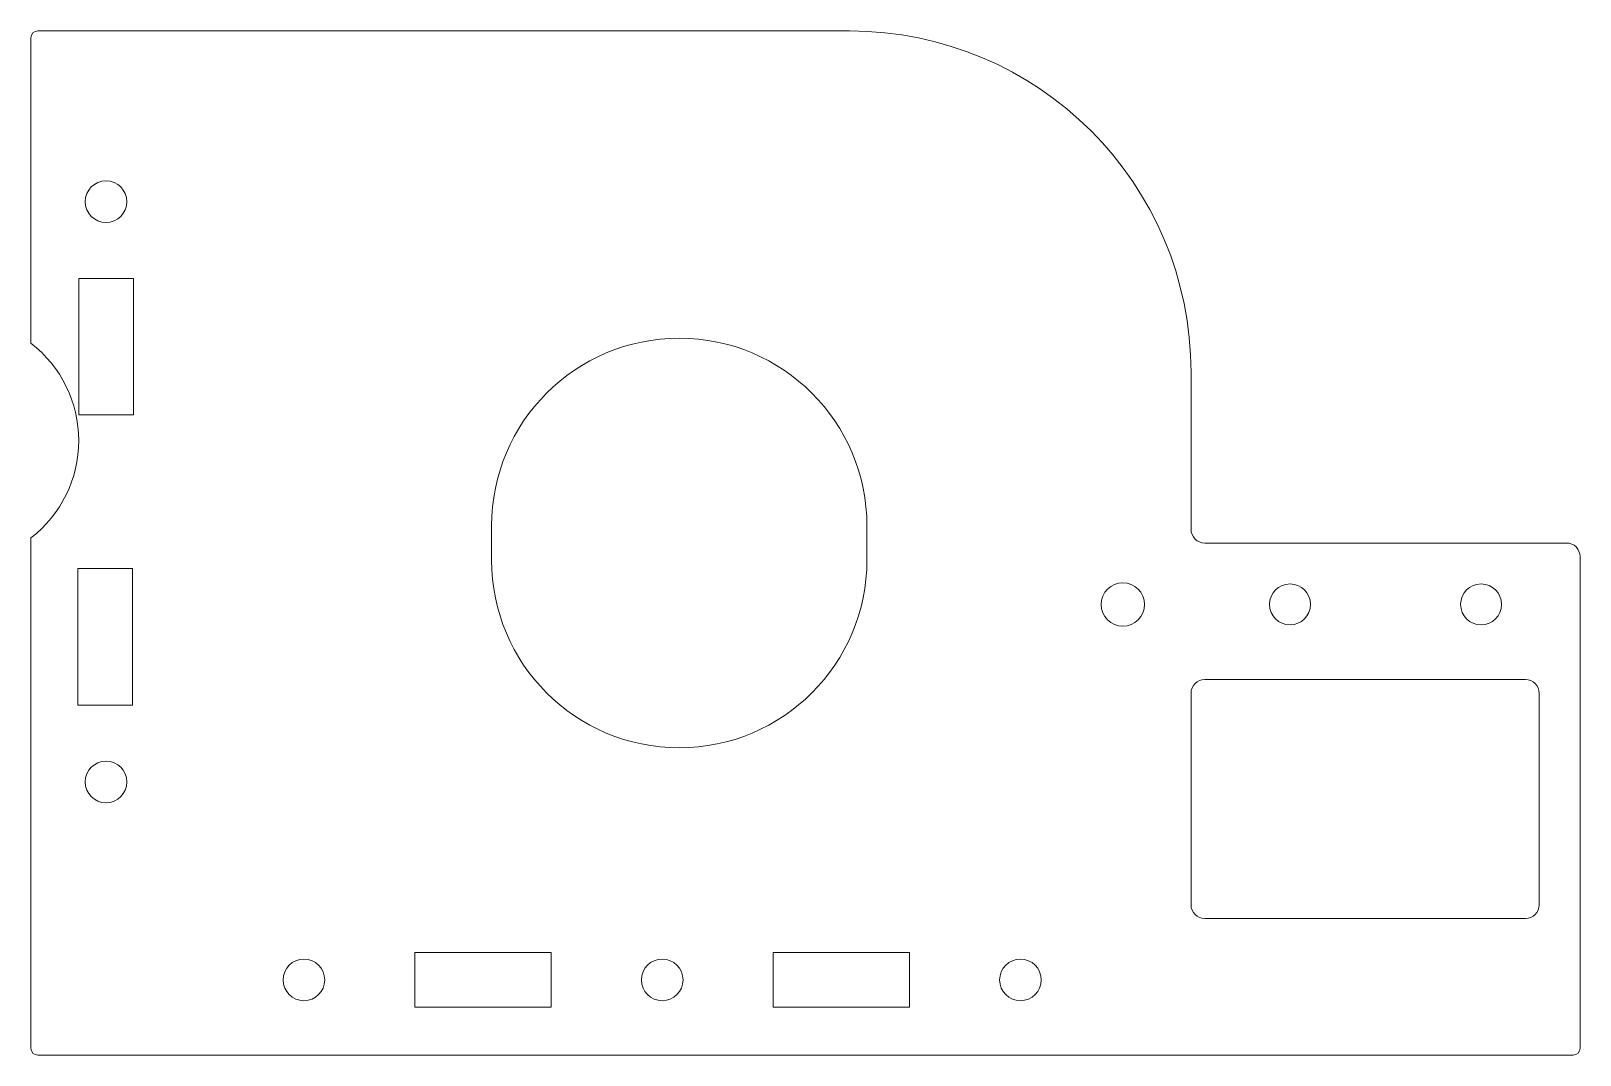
# Model space of a CAD drawing. Header units: millimetres. Extents: x -15 to 212, y -15 to 135.
import ezdxf

# ---------------------------------------------------------------- set-up
doc = ezdxf.new("R2010")
doc.units = ezdxf.units.MM
doc.layers.add('1', color=7, linetype='CONTINUOUS', true_color=0xffffff)

msp = doc.modelspace()

# ---------------------------------------------------------------- linework, layer by layer
at = {"layer": '1', "color": 163, "linetype": 'CONTINUOUS', "lineweight": 18}
for p, q in [((-15, 134), (-15, 89.24781)), ((105, 135), (-14, 135)), ((-8, 78.75), (-8, 98.75)), ((-8, 98.75), (0, 98.75)), ((0, 98.75), (0, 78.75)), ((155, 62), (155, 85)), ((0, 78.75), (-8, 78.75)), ((52.5, 57.5), (52.5, 62.5)), ((107.5, 62.5), (107.5, 57.5)), ((-15, 60.75219), (-15, -14)), ((210, 60), (157, 60)), ((212, -14), (212, 58)), ((-8.13466, 36.25), (-8.13466, 56.25)), ((-8.13466, 56.25), (-0.13466, 56.25)), ((-0.13466, 56.25), (-0.13466, 36.25)), ((157, 40), (204, 40)), ((155, 7), (155, 38)), ((206, 38), (206, 7)), ((-0.13466, 36.25), (-8.13466, 36.25)), ((204, 5), (157, 5)), ((41.25, -8), (41.25, 0)), ((41.25, 0), (61.25, 0)), ((61.25, 0), (61.25, -8)), ((93.75, -8), (93.75, 0)), ((93.75, 0), (113.75, 0)), ((113.75, 0), (113.75, -8)), ((61.25, -8), (41.25, -8)), ((113.75, -8), (93.75, -8)), ((-14, -15), (211, -15))]:
    msp.add_line(p, q, dxfattribs=at)
for centre, radius in [((-4, 110), 3.05), ((145, 51), 3.175), ((169.5, 51), 3), ((197.5, 51), 3), ((-4, 25), 3.05), ((25, -4), 3.05), ((77.5, -4), 3.05), ((130, -4), 3.05)]:
    msp.add_circle(centre, radius, dxfattribs=at)
for centre, radius, start, end in [((-14, 134), 1, 90, 180), ((105, 85), 50, 0, 90), ((210, 58), 2, 0, 90), ((-14, -14), 1, 180, 270), ((211, -14), 1, 270, 0)]:
    msp.add_arc(centre, radius, start, end, dxfattribs=at)
at = {"layer": '1', "color": 163, "linetype": 'CONTINUOUS', "lineweight": 18, "extrusion": (0, 0, -1)}
for centre, radius, start, end in [((26, 75), 18, 127.669887, 232.330113), ((-80, 62.5), 27.5, 0, 180), ((-157, 62), 2, 270, 0), ((-80, 57.5), 27.5, 180, 0), ((-157, 38), 2, 0, 90), ((-204, 38), 2, 90, 180), ((-157, 7), 2, 270, 0), ((-204, 7), 2, 180, 270)]:
    msp.add_arc(centre, radius, start, end, dxfattribs=at)

doc.saveas('drawing.dxf')
